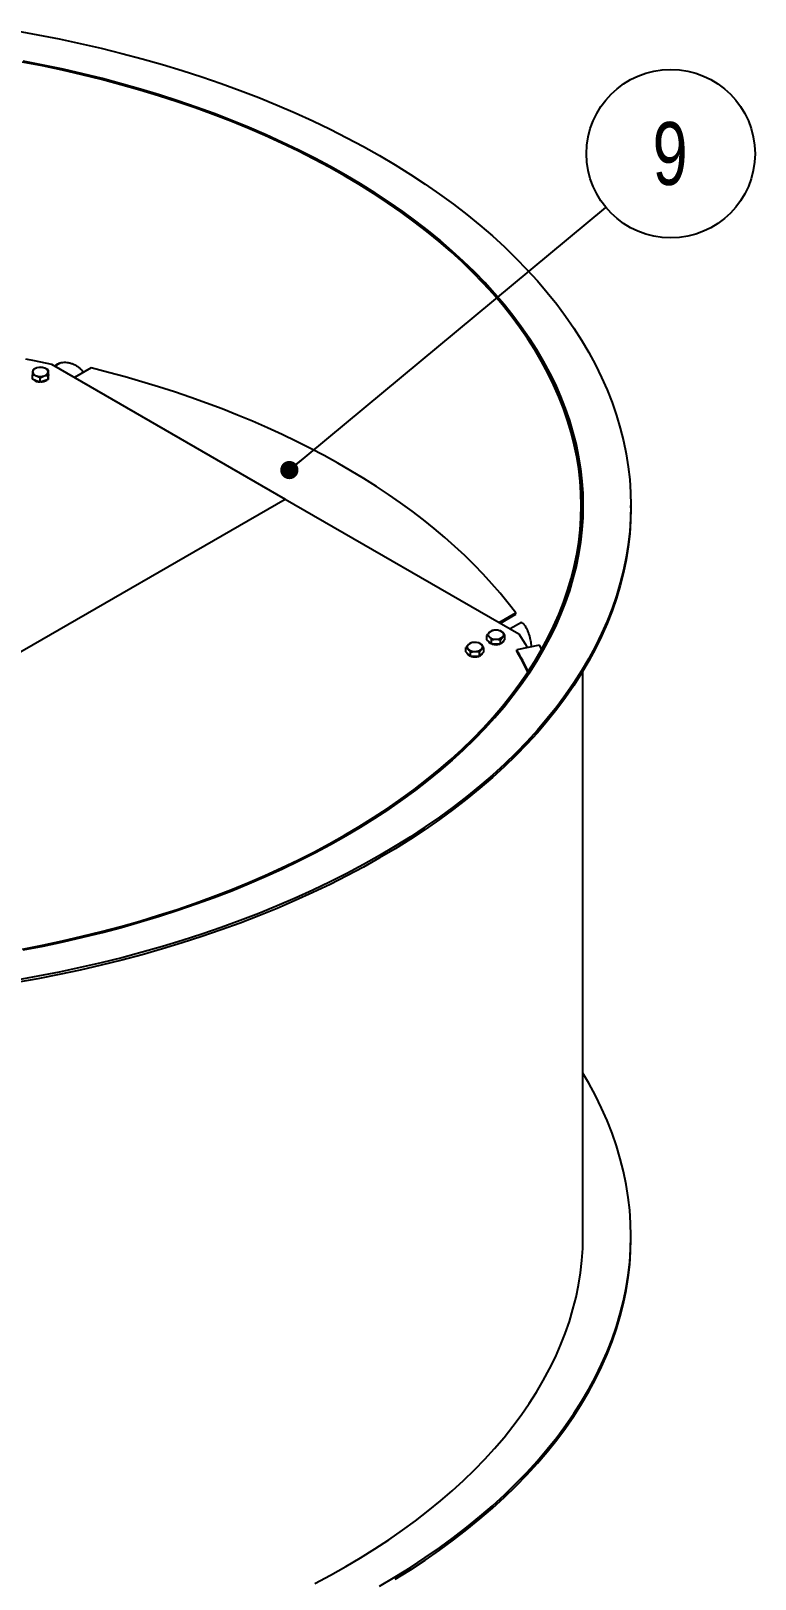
# Model space of a CAD drawing. Header units: millimetres. Extents: x 2 to 418, y 2 to 295.
# Drawn here: x 82.5 to 122.8, y 50.8 to 137.1 of the extents above; entities that cross this region are included whole.
import ezdxf

# ---------------------------------------------------------------- set-up
doc = ezdxf.new("R2010")
doc.units = ezdxf.units.MM
doc.layers.add('RED_DIMENSION', color=1, linetype='Continuous')
doc.styles.add('SLDTEXTSTYLE0', font='TXT', dxfattribs={"width": 0.75})
doc.dimstyles.new('SLDDIMSTYLE0', dxfattribs={"dimtxt": 0.18, "dimasz": 1.016, "dimexe": 0, "dimexo": 0.0625, "dimgap": 0, "dimtad": 0, "dimtih": 1, "dimtoh": 1, "dimdec": 0, "dimrnd": 1e-09, "dimzin": 0, "dimdsep": 46, "dimtxsty": 'Standard', "dimblk1": 'DOT', "dimblk2": 'DOT', "dimsah": 1, "dimcen": 0.09, "dimadec": 0, "dimazin": 0, "dimtfac": 1.016, "dimtdec": 0, "dimtofl": 0, "dimtmove": 0, "dimatfit": 3, "dimldrblk": 'DOT', "dimfxl": 0, "dimfrac": 2, "dimtolj": 1, "dimtzin": 0, "dimarcsym": 0})

# ---------------------------------------------------------------- blocks, each defined once
blk = doc.blocks.new('SW_NOTE_6')
at = {"layer": 'RED_DIMENSION', "color": 0}
blk.add_circle((3.61, 2.996), 4.691, dxfattribs=at)
at = {"layer": 'RED_DIMENSION', "color": 0, "insert": (3.575, 4.755), "char_height": 3.5, "attachment_point": 2, "style": 'SLDTEXTSTYLE0'}
blk.add_mtext('9', dxfattribs=at)
blk = doc.blocks.new('_DOT')
at = {"color": 0, "linetype": 'ByBlock', "lineweight": -2}
blk.add_line((-0.5, 0), (-1, 0), dxfattribs=at)
at = {"color": 0, "linetype": 'ByBlock', "const_width": 0.5}
blk.add_lwpolyline([(-0.25, 0, 1), (0.25, 0, 1)], format="xyb", close=True, dxfattribs=at)

msp = doc.modelspace()

# ---------------------------------------------------------------- linework, layer by layer
at = {"color": 7, "linetype": 'Continuous', "lineweight": 25}
for p, q in [((82.56905, 118.20115), (82.5589, 118.08848)), ((83.01218, 118.33528), (82.79061, 118.29982)), ((83.435, 117.93617), (83.435, 118.18086)), ((83.60265, 118.50514), (96.61547, 110.99486)), ((84.11198, 118.58596), (83.78731, 118.39857)), ((85.82442, 118.29678), (84.89404, 117.75982)), ((82.54875, 117.66791), (82.54875, 117.9126)), ((82.76016, 117.5907), (82.54875, 117.66791)), ((82.97157, 117.51349), (82.76016, 117.5907)), ((82.97157, 117.75818), (83.19314, 117.85685)), ((82.97157, 117.51349), (82.97157, 117.75818)), ((83.19314, 117.58056), (82.97157, 117.51349)), ((83.4147, 117.64762), (83.19314, 117.58056)), ((83.4147, 117.89231), (83.42485, 118.06819)), ((83.4147, 117.64762), (83.4147, 117.89231)), ((83.42485, 117.79189), (83.4147, 117.64762)), ((83.42521, 117.76937), (83.42075, 117.73359)), ((83.435, 117.93617), (83.42485, 117.79189)), ((83.42521, 117.76937), (83.42521, 117.79696)), ((53.44542, 86.07948), (96.61547, 110.99486)), ((96.61547, 110.99486), (109.62828, 103.48458)), ((115.86216, 110.50004), (115.86216, 110.63614)), ((108.52555, 104.12101), (109.45592, 104.65797)), ((108.5963, 104.08018), (109.45592, 104.57631)), ((109.45592, 104.57631), (109.45592, 104.65797)), ((108.0988, 103.65802), (107.97595, 103.56384)), ((108.59914, 103.661), (108.34897, 103.69112)), ((109.76727, 104.11817), (109.14887, 103.76127)), ((109.71754, 104.08948), (109.73802, 104.11791)), ((106.67458, 102.48158), (106.67458, 102.72627)), ((106.92029, 102.97785), (106.79744, 102.88367)), ((107.42063, 102.98083), (107.17046, 103.01094)), ((107.42957, 102.48066), (107.55242, 102.63805)), ((107.67527, 102.48754), (107.67527, 102.73223)), ((107.8531, 103.16176), (107.8531, 103.40645)), ((107.98042, 103.03746), (107.8531, 103.16176)), ((108.10774, 102.91316), (107.98042, 103.03746)), ((108.10774, 103.15785), (108.35791, 103.19095)), ((108.10774, 102.91316), (108.10774, 103.15785)), ((108.35791, 102.91465), (108.10774, 102.91316)), ((108.60808, 102.91614), (108.35791, 102.91465)), ((108.60808, 103.16083), (108.73093, 103.31823)), ((108.60808, 102.91614), (108.60808, 103.16083)), ((108.73093, 103.04193), (108.60808, 102.91614)), ((108.85378, 103.16772), (108.73093, 103.04193)), ((108.85378, 103.16772), (108.85378, 103.41241)), ((110.7669, 102.8627), (109.51196, 102.60214)), ((110.9019, 102.62625), (110.7669, 102.8627)), ((106.80191, 102.35729), (106.67458, 102.48158)), ((106.92923, 102.23299), (106.80191, 102.35729)), ((106.92923, 102.47768), (107.1794, 102.51078)), ((106.92923, 102.23299), (106.92923, 102.47768)), ((107.1794, 102.23448), (106.92923, 102.23299)), ((107.42957, 102.23597), (107.1794, 102.23448)), ((107.42957, 102.23597), (107.42957, 102.48066)), ((107.55242, 102.36176), (107.42957, 102.23597)), ((107.67527, 102.48754), (107.55242, 102.36176)), ((109.51196, 102.52047), (109.51196, 102.60214)), ((113.19549, 69.94017), (113.19549, 101.41766)), ((115.86216, 69.80407), (115.86216, 69.94017))]:
    msp.add_line(p, q, dxfattribs=at)
at = {"color": 7, "linetype": 'Continuous', "lineweight": 25, "flags": 128}
for points in [[(81.66196, 137.06918), (82.85621, 136.85516), (84.04033, 136.62317), (85.21354, 136.37337), (86.37501, 136.10593), (87.52395, 135.82104), (88.65957, 135.51889), (89.78111, 135.19968), (90.88778, 134.86364), (91.97883, 134.51099), (93.05351, 134.14199), (94.11108, 133.75687), (95.15083, 133.3559), (96.17204, 132.93937), (97.174, 132.50755), (98.15603, 132.06074), (99.11746, 131.59925), (100.05763, 131.12338), (100.9759, 130.63348), (101.87163, 130.12988), (102.74421, 129.61291), (103.59304, 129.08294), (104.41755, 128.54032), (105.21717, 127.98544), (105.99134, 127.41866), (106.73954, 126.84039), (107.46125, 126.251), (108.15599, 125.65092), (108.82327, 125.04054), (109.46264, 124.42029), (110.07366, 123.7906), (110.6559, 123.15189), (111.20898, 122.5046), (111.73251, 121.84918), (112.22614, 121.18608), (112.68952, 120.51574), (113.12234, 119.83863), (113.52429, 119.15522), (113.89512, 118.46596), (114.23455, 117.77135), (114.54236, 117.07184), (114.81834, 116.36792), (115.0623, 115.66007), (115.27407, 114.94878), (115.45351, 114.23453), (115.60049, 113.51782), (115.71491, 112.79913), (115.7967, 112.07896), (115.84579, 111.3578), (115.86216, 110.63614), (115.84579, 109.91449), (115.7967, 109.19333), (115.71491, 108.47316), (115.60049, 107.75447), (115.45351, 107.03776), (115.27407, 106.32351), (115.0623, 105.61222), (114.81834, 104.90437), (114.54236, 104.20045), (114.23455, 103.50094), (113.89512, 102.80632), (113.52429, 102.11707), (113.12234, 101.43366), (112.68952, 100.75655), (112.22614, 100.08621), (111.73251, 99.42311), (111.20898, 98.76768), (110.6559, 98.1204), (110.07366, 97.48169), (109.46264, 96.85199), (108.82327, 96.23175), (108.15599, 95.62137), (107.46125, 95.02129), (106.73954, 94.4319), (105.99134, 93.85363), (105.21717, 93.28685), (104.41755, 92.73196), (103.59304, 92.18935), (102.74421, 91.65938), (101.87163, 91.14241), (100.9759, 90.6388), (100.05763, 90.1489), (99.11746, 89.67304), (98.15603, 89.21155), (97.174, 88.76474), (96.17204, 88.33292), (95.15083, 87.91638), (94.11108, 87.51542), (93.05351, 87.1303), (91.97883, 86.76129), (90.88778, 86.40865), (89.78111, 86.07261), (88.65957, 85.7534), (87.52395, 85.45125), (86.37501, 85.16635), (85.21354, 84.89892), (84.04033, 84.64912), (82.85621, 84.41713), (81.66196, 84.20311)], [(82.03216, 135.39143), (83.15018, 135.17239), (84.25789, 134.93654), (85.35452, 134.68403), (86.43932, 134.41505), (87.51154, 134.12976), (88.57046, 133.82837), (89.61535, 133.51109), (90.64549, 133.17813), (91.66018, 132.82973), (92.65871, 132.46611), (93.64041, 132.08753), (94.60461, 131.69425), (95.55063, 131.28653), (96.47784, 130.86467), (97.3856, 130.42894), (98.27328, 129.97964), (99.14028, 129.51709), (99.98601, 129.0416), (100.80988, 128.5535), (101.61132, 128.05311), (102.3898, 127.54079), (103.14478, 127.01688), (103.87573, 126.48175), (104.58216, 125.93575), (105.26358, 125.37927), (105.91954, 124.81269), (106.54956, 124.23639), (107.15324, 123.65077), (107.73015, 123.05623), (108.27989, 122.45318), (108.80209, 121.84202), (109.29639, 121.22319), (109.76246, 120.59711), (110.19997, 119.96419), (110.60862, 119.32489), (110.98814, 118.67962), (111.33826, 118.02885), (111.65875, 117.37301), (111.94938, 116.71255), (112.20995, 116.04793), (112.44029, 115.3796), (112.64024, 114.70802), (112.80966, 114.03364), (112.94843, 113.35694), (113.05647, 112.67838), (113.13369, 111.99841), (113.18004, 111.31751), (113.19549, 110.63614), (113.18004, 109.95478), (113.13369, 109.27388), (113.05647, 108.59391), (112.94843, 107.91535), (112.80966, 107.23865), (112.64024, 106.56427), (112.44029, 105.89269), (112.20995, 105.22436), (111.94938, 104.55974), (111.65875, 103.89928), (111.33826, 103.24344), (110.98814, 102.59266), (110.60862, 101.9474), (110.19997, 101.3081), (109.76246, 100.67518), (109.29639, 100.04909), (108.80209, 99.43026), (108.27989, 98.81911), (107.73015, 98.21606), (107.15324, 97.62152), (106.54956, 97.0359), (105.91954, 96.4596), (105.26358, 95.89302), (104.58216, 95.33654), (103.87573, 94.79054), (103.14478, 94.25541), (102.3898, 93.7315), (101.61132, 93.21918), (100.80988, 92.71879), (99.98601, 92.23069)], [(99.98601, 129.0416), (99.14028, 129.51709), (98.27328, 129.97964), (97.3856, 130.42894), (96.47784, 130.86467), (95.55063, 131.28653), (94.60461, 131.69425), (93.64041, 132.08753), (92.65871, 132.46611), (91.66018, 132.82973), (90.64549, 133.17813), (89.61535, 133.51109), (88.57046, 133.82837), (87.51154, 134.12976), (86.43932, 134.41505), (85.35452, 134.68403), (84.25789, 134.93654), (83.15018, 135.17239), (82.03216, 135.39143)], [(99.9153, 92.2715), (100.73734, 92.75852), (101.53701, 93.2578), (102.31376, 93.76898), (103.06706, 94.29173), (103.79639, 94.82568), (104.50126, 95.37046), (105.18117, 95.92571), (105.83567, 96.49103), (106.4643, 97.06605), (107.06664, 97.65038), (107.64226, 98.2436), (108.19079, 98.84531), (108.71183, 99.45511), (109.20504, 100.07257), (109.67007, 100.69727), (110.10661, 101.32878), (110.51436, 101.96667), (110.89304, 102.6105), (111.24238, 103.25983), (111.56216, 103.91422), (111.85214, 104.57321), (112.11214, 105.23636), (112.34196, 105.90321), (112.54147, 106.5733), (112.71051, 107.24618), (112.84898, 107.92138), (112.95677, 108.59844), (113.03382, 109.2769), (113.08007, 109.95629), (113.09549, 110.63614), (113.08007, 111.316), (113.03382, 111.99539), (112.95677, 112.67385), (112.84898, 113.35091), (112.71051, 114.02611), (112.54147, 114.69899), (112.34196, 115.36908), (112.11214, 116.03593), (111.85214, 116.69908), (111.56216, 117.35807), (111.24238, 118.01246), (110.89304, 118.66179), (110.51436, 119.30562), (110.10661, 119.94351), (109.67007, 120.57502), (109.20504, 121.19972), (108.71183, 121.81718), (108.19079, 122.42697), (107.64226, 123.02869), (107.06664, 123.62191), (106.4643, 124.20623), (105.83567, 124.78125), (105.18117, 125.34658), (104.50126, 125.90183), (103.79639, 126.44661), (103.06706, 126.98056), (102.31376, 127.50331), (101.53701, 128.01449), (100.73734, 128.51377), (99.9153, 129.00079), (99.07145, 129.47523), (98.20637, 129.93675), (97.32066, 130.38505), (96.41491, 130.81982), (95.48976, 131.24075), (94.54583, 131.64756), (93.58377, 132.03996), (92.60425, 132.4177), (91.60793, 132.78052), (90.59549, 133.12815), (89.56764, 133.46037), (88.52507, 133.77695), (87.46849, 134.07767), (86.39864, 134.36232), (85.31625, 134.63071), (84.22205, 134.88266), (83.1168, 135.11799), (82.00126, 135.33654)], [(82.03216, 85.88086), (83.15018, 86.09989), (84.25789, 86.33575), (85.35452, 86.58825), (86.43932, 86.85724), (87.51154, 87.14253), (88.57046, 87.44391), (89.61535, 87.7612), (90.64549, 88.09415), (91.66018, 88.44256), (92.65871, 88.80618), (93.64041, 89.18476), (94.60461, 89.57804), (95.55063, 89.98575), (96.47784, 90.40762), (97.3856, 90.84335), (98.27328, 91.29264), (99.14028, 91.75519), (99.98601, 92.23069), (100.80988, 92.71879), (101.61132, 93.21918), (102.3898, 93.7315), (103.14478, 94.25541), (103.87573, 94.79054), (104.58216, 95.33654), (105.26358, 95.89302), (105.91954, 96.4596), (106.54956, 97.0359), (107.15324, 97.62152), (107.73015, 98.21606), (108.27989, 98.81911), (108.80209, 99.43026), (109.29639, 100.04909), (109.76246, 100.67518), (110.19997, 101.3081), (110.60862, 101.9474), (110.98814, 102.59266), (111.33826, 103.24344), (111.65875, 103.89928), (111.94938, 104.55974), (112.20995, 105.22436), (112.44029, 105.89269), (112.64024, 106.56427), (112.80966, 107.23865), (112.94843, 107.91535), (113.05647, 108.59391), (113.13369, 109.27388), (113.18004, 109.95478), (113.19549, 110.63614), (113.18004, 111.31751), (113.13369, 111.99841), (113.05647, 112.67838), (112.94843, 113.35694), (112.80966, 114.03364), (112.64024, 114.70802), (112.44029, 115.3796), (112.20995, 116.04793), (111.94938, 116.71255), (111.65875, 117.37301), (111.33826, 118.02885), (110.98814, 118.67962), (110.60862, 119.32489), (110.19997, 119.96419), (109.76246, 120.59711), (109.29639, 121.22319), (108.80209, 121.84202), (108.27989, 122.45318), (107.73015, 123.05623), (107.15324, 123.65077), (106.54956, 124.23639), (105.91954, 124.81269), (105.26358, 125.37927), (104.58216, 125.93575), (103.87573, 126.48175), (103.14478, 127.01688), (102.3898, 127.54079), (101.61132, 128.05311), (100.80988, 128.5535), (99.98601, 129.0416)], [(82.15792, 118.80015), (82.63979, 118.70535), (83.60265, 118.50514)], [(109.45592, 104.65797), (109.03619, 105.2056), (108.59468, 105.7475), (108.13165, 106.28338), (107.64734, 106.81296), (107.14199, 107.33595), (106.61589, 107.85208), (106.06932, 108.36107), (105.50255, 108.86266), (104.9159, 109.35656), (104.30967, 109.84254), (103.6842, 110.32031), (103.0398, 110.78964), (102.37682, 111.25026), (101.69563, 111.70195), (100.99657, 112.14444), (100.28001, 112.57752), (99.54635, 113.00095), (98.79597, 113.4145), (98.02927, 113.81796), (97.24666, 114.21111), (96.44855, 114.59375), (95.63536, 114.96566), (94.80754, 115.32665), (93.96551, 115.67653), (93.10973, 116.01511), (92.24065, 116.34222), (91.35874, 116.65767), (90.46446, 116.96131), (89.55829, 117.25296), (88.64071, 117.53249), (87.71221, 117.79972), (86.77328, 118.05453), (85.82442, 118.29678)], [(115.86216, 110.50004), (115.84579, 109.77838), (115.7967, 109.05722), (115.71491, 108.33705), (115.60049, 107.61836), (115.45351, 106.90165), (115.27407, 106.1874), (115.0623, 105.47611), (114.81834, 104.76826), (114.54236, 104.06434), (114.23455, 103.36484), (113.89512, 102.67022), (113.52429, 101.98096), (113.12234, 101.29755), (112.68952, 100.62044), (112.22614, 99.9501), (111.73251, 99.287), (111.20898, 98.63158), (110.6559, 97.98429), (110.07366, 97.34558), (109.46264, 96.71589), (108.82327, 96.09564), (108.15599, 95.48526), (107.46125, 94.88518), (106.73954, 94.2958), (105.99134, 93.71752), (105.21717, 93.15074), (104.41755, 92.59586), (103.59304, 92.05324), (102.74421, 91.52327), (101.87163, 91.0063), (100.9759, 90.5027), (100.05763, 90.0128), (99.11746, 89.53694), (98.15603, 89.07544), (97.174, 88.62863), (96.17204, 88.19681), (95.15083, 87.78028), (94.11108, 87.37931), (93.05351, 86.9942), (91.97883, 86.62519), (90.88778, 86.27254), (89.78111, 85.9365), (88.65957, 85.61729), (87.52395, 85.31514), (86.37501, 85.03025), (85.21354, 84.76281), (84.04033, 84.51301), (82.85621, 84.28102), (81.66196, 84.06701)], [(109.62828, 103.48458), (109.97518, 102.92887), (110.097, 102.72361)], [(107.98042, 103.00479), (107.93961, 103.05787), (107.92615, 103.09043)], [(108.08677, 102.93494), (108.04133, 102.95858), (107.98042, 103.00479)], [(106.80191, 102.32462), (106.7611, 102.3777), (106.74764, 102.41026)], [(106.90826, 102.25477), (106.86282, 102.2784), (106.80191, 102.32462)], [(82.00126, 85.93575), (83.1168, 86.1543), (84.22205, 86.38963), (85.31625, 86.64158), (86.39864, 86.90997), (87.46849, 87.19462), (88.52507, 87.49534), (89.56764, 87.81192), (90.59549, 88.14414), (91.60793, 88.49177), (92.60425, 88.85458), (93.58377, 89.23232), (94.54583, 89.62473), (95.48976, 90.03154), (96.41491, 90.45247), (97.32066, 90.88723), (98.20637, 91.33553), (99.07145, 91.79706), (99.9153, 92.2715)], [(99.98601, 92.23069), (99.14028, 91.75519), (98.27328, 91.29264), (97.3856, 90.84335), (96.47784, 90.40762), (95.55063, 89.98575), (94.60461, 89.57804), (93.64041, 89.18476), (92.65871, 88.80618), (91.66018, 88.44256), (90.64549, 88.09415), (89.61535, 87.7612), (88.57046, 87.44391), (87.51154, 87.14253), (86.43932, 86.85724), (85.35452, 86.58825), (84.25789, 86.33575), (83.15018, 86.09989), (82.03216, 85.88086)], [(101.87163, 50.44644), (102.74421, 50.96341), (103.59304, 51.49338), (104.41755, 52.03599), (105.21717, 52.59088), (105.99134, 53.15765), (106.73954, 53.73593), (107.46125, 54.32531), (108.15599, 54.9254), (108.82327, 55.53577), (109.46264, 56.15602), (110.07366, 56.78572), (110.6559, 57.42443), (111.20898, 58.07171), (111.73251, 58.72713), (112.22614, 59.39024), (112.68952, 60.06058), (113.12234, 60.73768), (113.52429, 61.4211), (113.89512, 62.11035), (114.23455, 62.80497), (114.54236, 63.50448), (114.81834, 64.2084), (115.0623, 64.91625), (115.27407, 65.62754), (115.45351, 66.34179), (115.60049, 67.0585), (115.71491, 67.77719), (115.7967, 68.49736), (115.84579, 69.21852), (115.86216, 69.94017), (115.84579, 70.66183), (115.7967, 71.38299), (115.71491, 72.10316), (115.60049, 72.82185), (115.45351, 73.53856), (115.27407, 74.25281), (115.0623, 74.9641), (114.81834, 75.67195), (114.54236, 76.37587), (114.23455, 77.07537), (113.89512, 77.76999), (113.52429, 78.45925), (113.19549, 79.02255)], [(99.98601, 51.53472), (100.80988, 52.02282), (101.61132, 52.52321), (102.3898, 53.03553), (103.14478, 53.55944), (103.87573, 54.09457), (104.58216, 54.64056), (105.26358, 55.19704), (105.91954, 55.76363), (106.54956, 56.33993), (107.15324, 56.92555), (107.73015, 57.52009), (108.27989, 58.12314), (108.80209, 58.73429), (109.29639, 59.35312), (109.76246, 59.97921), (110.19997, 60.61212), (110.60862, 61.25143), (110.98814, 61.89669), (111.33826, 62.54747), (111.65875, 63.20331), (111.94938, 63.86377), (112.20995, 64.52839), (112.44029, 65.19672), (112.64024, 65.8683), (112.80966, 66.54267), (112.94843, 67.21938), (113.05647, 67.89794), (113.13369, 68.57791), (113.18004, 69.25881), (113.19549, 69.94017)], [(102.74421, 50.8273), (103.59304, 51.35727), (104.41755, 51.89989), (105.21717, 52.45477), (105.99134, 53.02155), (106.73954, 53.59982), (107.46125, 54.18921), (108.15599, 54.78929), (108.82327, 55.39967), (109.46264, 56.01992), (110.07366, 56.64961), (110.6559, 57.28832), (111.20898, 57.93561), (111.73251, 58.59103), (112.22614, 59.25413), (112.68952, 59.92447), (113.12234, 60.60158), (113.52429, 61.28499), (113.89512, 61.97425), (114.23455, 62.66886), (114.54236, 63.36837), (114.81834, 64.07229), (115.0623, 64.78014), (115.27407, 65.49143), (115.45351, 66.20568), (115.60049, 66.92239), (115.71491, 67.64108), (115.7967, 68.36125), (115.84579, 69.08241), (115.86216, 69.80407)], [(98.27328, 50.59667), (99.14028, 51.05922), (99.98601, 51.53472)]]:
    msp.add_lwpolyline(points, dxfattribs=at)
at = {"color": 7, "linetype": 'Continuous', "lineweight": 25}
for centre, radius, start, end in [((82.83504, 118.01841), 0.2849, 98.9717924, 165.7615834), ((82.99124, 117.61803), 0.7107, 70.9176132, 106.3972788), ((83.1738, 118.04225), 0.25239, 5.8998163, 78.6225661), ((82.80995, 118.11443), 0.25239, 185.8998163, 258.6225661), ((82.95211, 118.03692), 0.51663, 229.779829, 270.0944197), ((82.99251, 118.53865), 0.7107, 250.9176132, 286.3972788), ((83.01577, 118.08257), 0.56385, 267.4508709, 306.2294077), ((83.14871, 118.13826), 0.2849, 278.9717924, 345.7615834), ((108.08713, 103.44075), 0.16588, 132.0905961, 229.9577788), ((108.3244, 103.15286), 0.53881, 87.3861841, 130.29334), ((108.37898, 103.14179), 0.55014, 50.8307007, 93.127595), ((108.61975, 103.44132), 0.16588, 312.0905961, 49.9577788), ((106.90862, 102.76057), 0.16588, 132.0905961, 229.9577788), ((107.14589, 102.47269), 0.53881, 87.3861841, 130.29334), ((107.14938, 103.0601), 0.55014, 230.8307007, 273.127595), ((107.20047, 102.46162), 0.55014, 50.8307007, 93.127595), ((107.20397, 103.04903), 0.53881, 267.3861841, 310.29334), ((107.44123, 102.76115), 0.16588, 312.0905961, 49.9577788), ((108.32789, 103.74027), 0.55014, 230.8307007, 273.127595), ((108.35331, 103.58959), 0.7081, 252.7410066, 287.9413647), ((108.38248, 103.7292), 0.53881, 267.3861841, 310.29334), ((108.53296, 103.186), 0.26524, 290.4691623, 339.6836995), ((107.1748, 102.90942), 0.7081, 252.7410066, 287.9413647), ((107.35445, 102.50583), 0.26524, 290.4691623, 339.6836995), ((93.61929, 93.38935), 18.36988, 25.8439065, 30.1003515), ((93.60457, 93.29966), 18.38664, 26.0094883, 30.0989928)]:
    msp.add_arc(centre, radius, start, end, dxfattribs=at)
for points, knots in [([(82.79061, 118.29982), (82.78536, 118.2982), (82.71054, 118.2751), (82.63722, 118.23678), (82.56905, 118.20115)], [0, 0, 0, 0, 0.07021477, 1, 1, 1, 1]), ([(83.22359, 118.28967), (83.16802, 118.30611), (83.09644, 118.32728), (83.02758, 118.33382), (83.01218, 118.33528)], [0, 0, 0, 0, 0.77628672, 1, 1, 1, 1]), ([(83.435, 118.18086), (83.38215, 118.21295), (83.31244, 118.25528), (83.24089, 118.28298), (83.22359, 118.28967)], [0, 0, 0, 0, 0.75814858, 1, 1, 1, 1]), ([(83.42485, 118.06819), (83.42509, 118.07158), (83.42852, 118.11985), (83.43188, 118.15146), (83.435, 118.18086)], [0, 0, 0, 0, 0.07021477, 1, 1, 1, 1]), ([(83.79914, 118.4054), (83.82383, 118.42982), (83.87542, 118.48085), (83.97671, 118.54075), (84.09612, 118.58654), (84.23408, 118.61406), (84.38465, 118.61987), (84.54737, 118.60235), (84.71428, 118.55966), (84.88078, 118.49203), (85.03895, 118.40086), (85.1807, 118.29072), (85.29961, 118.17059), (85.35803, 118.08417), (85.38553, 118.04348)], [0, 0, 0, 0, 0.06736842, 0.14080567, 0.220211, 0.2996393, 0.38591359, 0.47219833, 0.56329795, 0.65438435, 0.74560711, 0.83679272, 0.92317738, 1, 1, 1, 1]), ([(83.87685, 118.45025), (83.9008, 118.47551), (83.93337, 118.50986), (83.97572, 118.53425), (83.98692, 118.5407)], [0, 0, 0, 0, 0.735456302, 1, 1, 1, 1]), ([(82.5589, 118.08848), (82.55866, 118.08503), (82.55523, 118.03586), (82.55187, 117.97199), (82.54875, 117.9126)], [0, 0, 0, 0, 0.07021477, 1, 1, 1, 1]), ([(82.54875, 117.9126), (82.56415, 117.91114), (82.63301, 117.90461), (82.70459, 117.88343), (82.76016, 117.867)], [0, 0, 0, 0, 0.22371328, 1, 1, 1, 1]), ([(82.76016, 117.867), (82.77746, 117.8603), (82.84901, 117.8326), (82.91872, 117.79027), (82.97157, 117.75818)], [0, 0, 0, 0, 0.24185142, 1, 1, 1, 1]), ([(83.19314, 117.85685), (83.19839, 117.85841), (83.27321, 117.88061), (83.34653, 117.88667), (83.4147, 117.89231)], [0, 0, 0, 0, 0.070214766, 1, 1, 1, 1]), ([(107.97595, 103.56384), (107.97303, 103.56083), (107.93155, 103.5179), (107.89089, 103.46015), (107.8531, 103.40645)], [0, 0, 0, 0, 0.07021477, 1, 1, 1, 1]), ([(108.34897, 103.69112), (108.34304, 103.69105), (108.25856, 103.6901), (108.17577, 103.67347), (108.0988, 103.65802)], [0, 0, 0, 0, 0.07021477, 1, 1, 1, 1]), ([(108.72646, 103.56831), (108.71604, 103.5781), (108.67296, 103.61859), (108.63097, 103.64271), (108.59914, 103.661)], [0, 0, 0, 0, 0.24185142, 1, 1, 1, 1]), ([(108.85378, 103.41241), (108.84451, 103.42563), (108.80304, 103.48472), (108.75993, 103.53178), (108.72646, 103.56831)], [0, 0, 0, 0, 0.22371328, 1, 1, 1, 1]), ([(109.64109, 104.04535), (109.65141, 104.0617), (109.67276, 104.0955), (109.71428, 104.12016), (109.76251, 104.12374), (109.81745, 104.10268), (109.87679, 104.05594), (109.94035, 103.98238), (110.0051, 103.88284), (110.06974, 103.75837), (110.13103, 103.61291), (110.18655, 103.45258), (110.23392, 103.28317), (110.2714, 103.11508), (110.2973, 102.95368), (110.31148, 102.83746), (110.31337, 102.78004), (110.31375, 102.76861)], [0, 0, 0, 0, 0.05819343, 0.12029397, 0.18636234, 0.25244972, 0.3235902, 0.39474345, 0.47032594, 0.54590466, 0.62300111, 0.70006856, 0.77410539, 0.848099, 0.91567292, 0.98321968, 1, 1, 1, 1]), ([(106.79744, 102.88367), (106.79452, 102.88065), (106.75304, 102.83773), (106.71238, 102.77997), (106.67458, 102.72627)], [0, 0, 0, 0, 0.07021477, 1, 1, 1, 1]), ([(106.67458, 102.72627), (106.70642, 102.70799), (106.7484, 102.68387), (106.79149, 102.64338), (106.80191, 102.63358)], [0, 0, 0, 0, 0.75814858, 1, 1, 1, 1]), ([(106.80191, 102.63358), (106.83537, 102.59706), (106.87848, 102.55), (106.91995, 102.4909), (106.92923, 102.47768)], [0, 0, 0, 0, 0.77628672, 1, 1, 1, 1]), ([(107.17046, 103.01094), (107.16453, 103.01088), (107.08005, 103.00992), (106.99726, 102.9933), (106.92029, 102.97785)], [0, 0, 0, 0, 0.07021477, 1, 1, 1, 1]), ([(107.54795, 102.88814), (107.53753, 102.89793), (107.49444, 102.93842), (107.45246, 102.96254), (107.42063, 102.98083)], [0, 0, 0, 0, 0.24185142, 1, 1, 1, 1]), ([(107.67527, 102.73223), (107.66599, 102.74545), (107.62453, 102.80455), (107.58142, 102.85161), (107.54795, 102.88814)], [0, 0, 0, 0, 0.22371328, 1, 1, 1, 1]), ([(107.55242, 102.63805), (107.55533, 102.641), (107.59682, 102.68303), (107.63747, 102.70853), (107.67527, 102.73223)], [0, 0, 0, 0, 0.07021477, 1, 1, 1, 1]), ([(107.8531, 103.40645), (107.88493, 103.38816), (107.92691, 103.36404), (107.97, 103.32355), (107.98042, 103.31376)], [0, 0, 0, 0, 0.75814858, 1, 1, 1, 1]), ([(107.98042, 103.31376), (108.01388, 103.27723), (108.05699, 103.23017), (108.09846, 103.17107), (108.10774, 103.15785)], [0, 0, 0, 0, 0.77628672, 1, 1, 1, 1]), ([(108.35791, 103.19095), (108.36384, 103.19095), (108.44832, 103.19101), (108.53111, 103.17537), (108.60808, 103.16083)], [0, 0, 0, 0, 0.07021477, 1, 1, 1, 1]), ([(108.73093, 103.31823), (108.73385, 103.32118), (108.77533, 103.3632), (108.81598, 103.3887), (108.85378, 103.41241)], [0, 0, 0, 0, 0.07021477, 1, 1, 1, 1]), ([(107.1794, 102.51078), (107.18533, 102.51078), (107.26981, 102.51083), (107.3526, 102.4952), (107.42957, 102.48066)], [0, 0, 0, 0, 0.07021477, 1, 1, 1, 1])]:
    msp.add_open_spline(points, degree=3, knots=knots, dxfattribs=at)

# ---------------------------------------------------------------- block references
at = {"layer": 'RED_DIMENSION'}
msp.add_blockref('SW_NOTE_6', (114.47339, 127.23858), dxfattribs=at)

# ---------------------------------------------------------------- leaders
msp.add_leader([(96.85048, 112.61167), (114.47339, 127.23858)], dimstyle='SLDDIMSTYLE0', dxfattribs=at)

doc.saveas('drawing.dxf')
